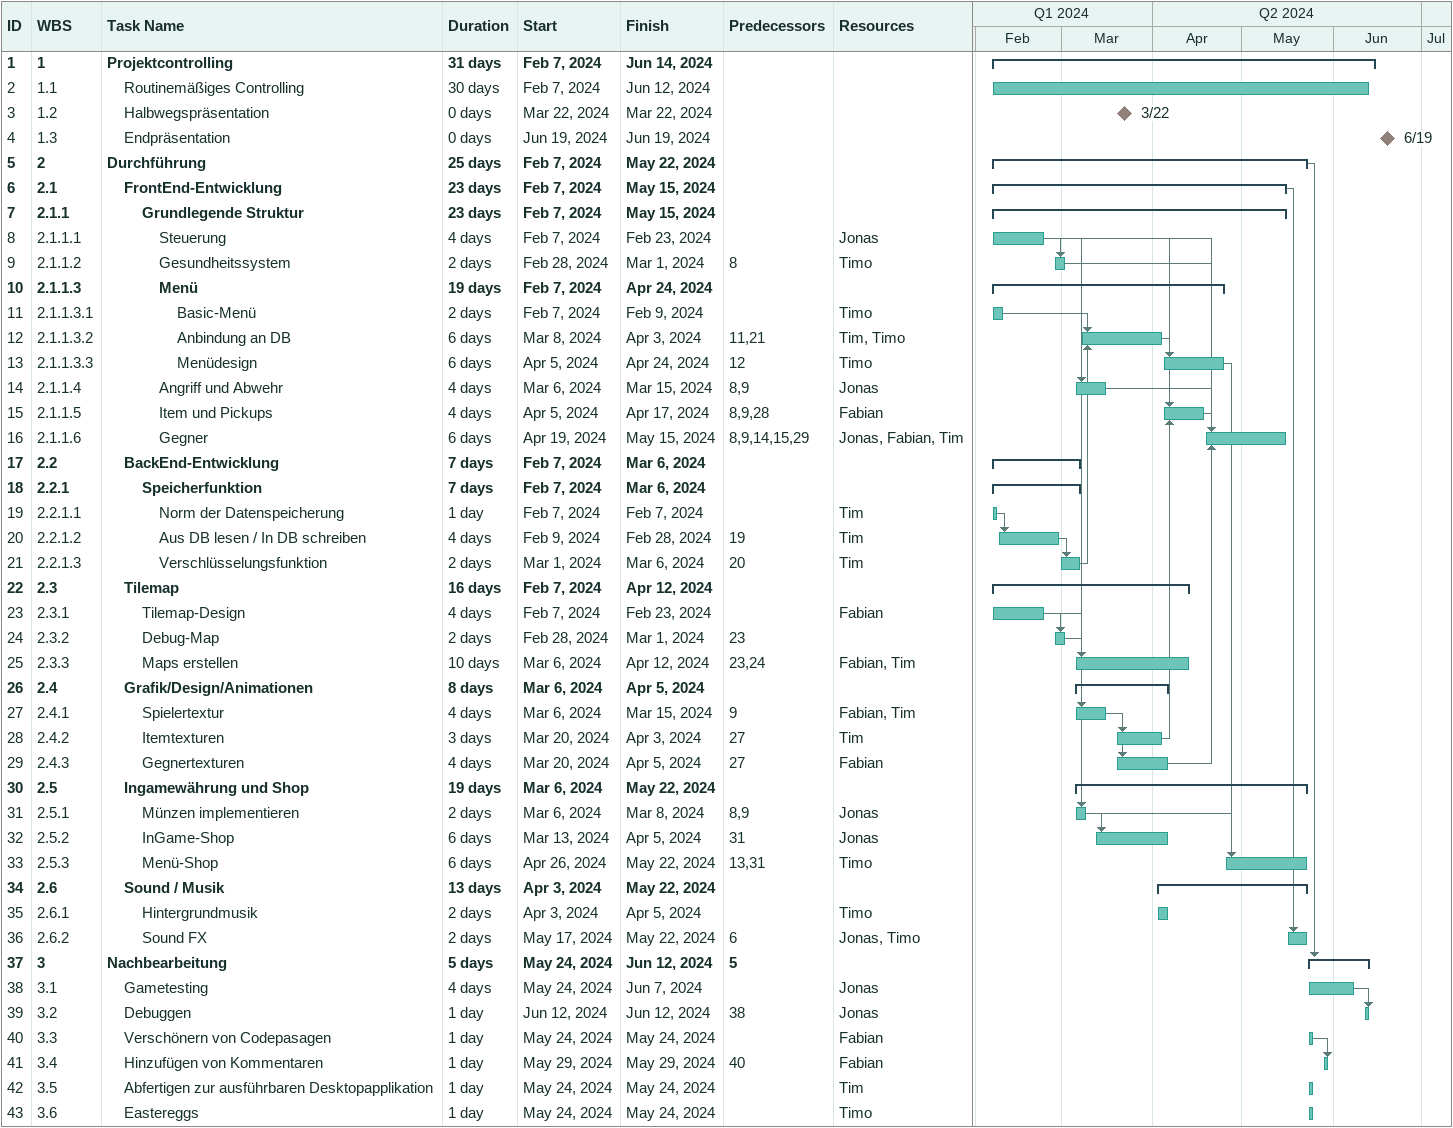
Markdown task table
| ID | WBS | Task | Duration | Start | Finish | Predecessors | Resources |
|---|---|---|---|---|---|---|---|
| 1 | 1 | **Projektcontrolling** | 31d | 2024-02-07 | 2024-06-14 |  |  |
| 2 | 1.1 | Routinemäßiges Controlling | 30d | 2024-02-07 | 2024-06-12 |  |  |
| 3 | 1.2 | Halbwegspräsentation | 0d | 2024-03-22 | 2024-03-22 |  |  |
| 4 | 1.3 | Endpräsentation | 0d | 2024-06-19 | 2024-06-19 |  |  |
| 5 | 2 | **Durchführung** | 25d | 2024-02-07 | 2024-05-22 |  |  |
| 6 | 2.1 | **FrontEnd-Entwicklung** | 23d | 2024-02-07 | 2024-05-15 |  |  |
| 7 | 2.1.1 | **Grundlegende Struktur** | 23d | 2024-02-07 | 2024-05-15 |  |  |
| 8 | 2.1.1.1 | Steuerung | 4d | 2024-02-07 | 2024-02-23 |  | Jonas |
| 9 | 2.1.1.2 | Gesundheitssystem | 2d | 2024-02-28 | 2024-03-01 | 8 | Timo |
| 10 | 2.1.1.3 | **Menü** | 19d | 2024-02-07 | 2024-04-24 |  |  |
| 11 | 2.1.1.3.1 | Basic-Menü | 2d | 2024-02-07 | 2024-02-09 |  | Timo |
| 12 | 2.1.1.3.2 | Anbindung an DB | 6d | 2024-03-08 | 2024-04-03 | 11, 21 | Tim, Timo |
| 13 | 2.1.1.3.3 | Menüdesign | 6d | 2024-04-05 | 2024-04-24 | 12 | Timo |
| 14 | 2.1.1.4 | Angriff und Abwehr | 4d | 2024-03-06 | 2024-03-15 | 8, 9 | Jonas |
| 15 | 2.1.1.5 | Item und Pickups | 4d | 2024-04-05 | 2024-04-17 | 8, 9, 28 | Fabian |
| 16 | 2.1.1.6 | Gegner | 6d | 2024-04-19 | 2024-05-15 | 8, 9, 14, 15, 29 | Jonas, Fabian, Tim |
| 17 | 2.2 | **BackEnd-Entwicklung** | 7d | 2024-02-07 | 2024-03-06 |  |  |
| 18 | 2.2.1 | **Speicherfunktion** | 7d | 2024-02-07 | 2024-03-06 |  |  |
| 19 | 2.2.1.1 | Norm der Datenspeicherung | 1d | 2024-02-07 | 2024-02-07 |  | Tim |
| 20 | 2.2.1.2 | Aus DB lesen / In DB schreiben | 4d | 2024-02-09 | 2024-02-28 | 19 | Tim |
| 21 | 2.2.1.3 | Verschlüsselungsfunktion | 2d | 2024-03-01 | 2024-03-06 | 20 | Tim |
| 22 | 2.3 | **Tilemap** | 16d | 2024-02-07 | 2024-04-12 |  |  |
| 23 | 2.3.1 | Tilemap-Design | 4d | 2024-02-07 | 2024-02-23 |  | Fabian |
| 24 | 2.3.2 | Debug-Map | 2d | 2024-02-28 | 2024-03-01 | 23 |  |
| 25 | 2.3.3 | Maps erstellen | 10d | 2024-03-06 | 2024-04-12 | 23, 24 | Fabian, Tim |
| 26 | 2.4 | **Grafik/Design/Animationen** | 8d | 2024-03-06 | 2024-04-05 |  |  |
| 27 | 2.4.1 | Spielertextur | 4d | 2024-03-06 | 2024-03-15 | 9 | Fabian, Tim |
| 28 | 2.4.2 | Itemtexturen | 3d | 2024-03-20 | 2024-04-03 | 27 | Tim |
| 29 | 2.4.3 | Gegnertexturen | 4d | 2024-03-20 | 2024-04-05 | 27 | Fabian |
| 30 | 2.5 | **Ingamewährung und Shop** | 19d | 2024-03-06 | 2024-05-22 |  |  |
| 31 | 2.5.1 | Münzen implementieren | 2d | 2024-03-06 | 2024-03-08 | 8, 9 | Jonas |
| 32 | 2.5.2 | InGame-Shop | 6d | 2024-03-13 | 2024-04-05 | 31 | Jonas |
| 33 | 2.5.3 | Menü-Shop | 6d | 2024-04-26 | 2024-05-22 | 13, 31 | Timo |
| 34 | 2.6 | **Sound / Musik** | 13d | 2024-04-03 | 2024-05-22 |  |  |
| 35 | 2.6.1 | Hintergrundmusik | 2d | 2024-04-03 | 2024-04-05 |  | Timo |
| 36 | 2.6.2 | Sound FX | 2d | 2024-05-17 | 2024-05-22 | 6 | Jonas, Timo |
| 37 | 3 | **Nachbearbeitung** | 5d | 2024-05-24 | 2024-06-12 | 5 |  |
| 38 | 3.1 | Gametesting | 4d | 2024-05-24 | 2024-06-07 |  | Jonas |
| 39 | 3.2 | Debuggen | 1d | 2024-06-12 | 2024-06-12 | 38 | Jonas |
| 40 | 3.3 | Verschönern von Codepasagen | 1d | 2024-05-24 | 2024-05-24 |  | Fabian |
| 41 | 3.4 | Hinzufügen von Kommentaren | 1d | 2024-05-29 | 2024-05-29 | 40 | Fabian |
| 42 | 3.5 | Abfertigen zur ausführbaren Desktopapplikation | 1d | 2024-05-24 | 2024-05-24 |  | Tim |
| 43 | 3.6 | Eastereggs | 1d | 2024-05-24 | 2024-05-24 |  | Timo |
